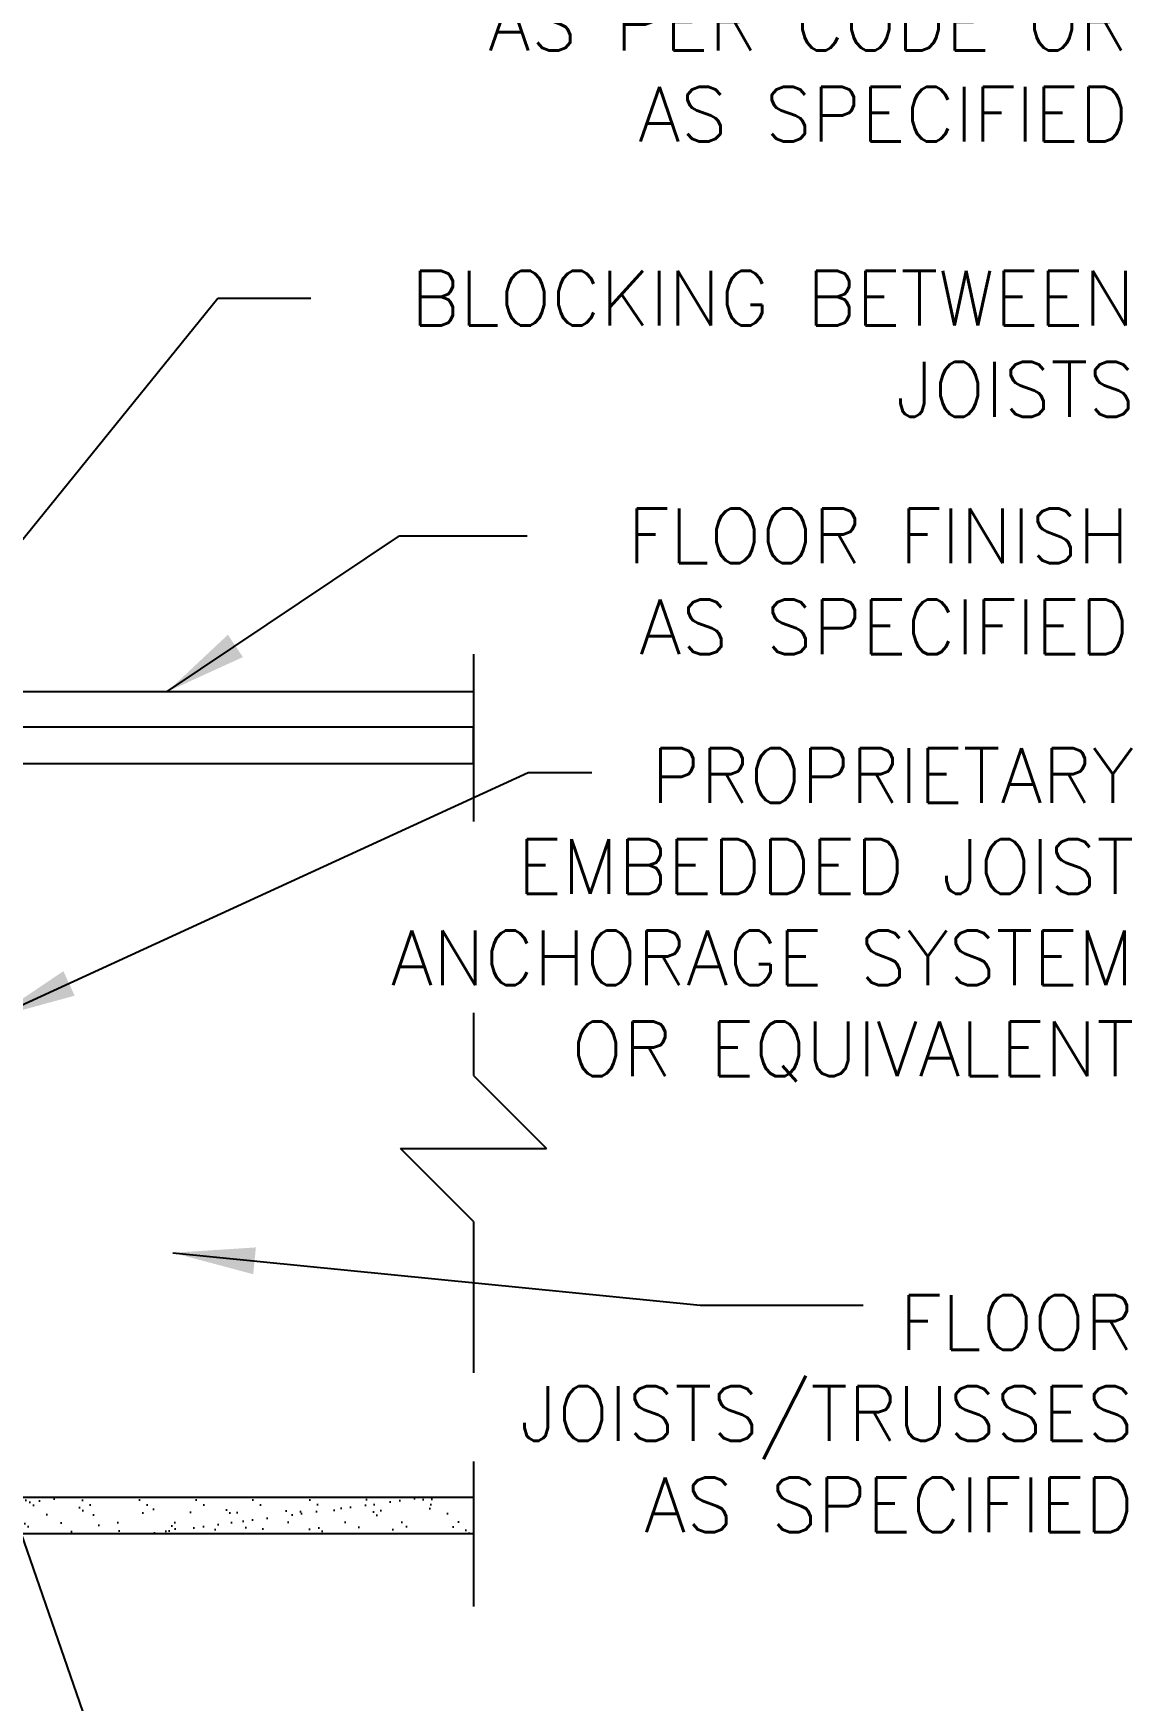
# Model space of a CAD drawing. Header units: inches. Extents: x 423 to 476.7, y 644.2 to 711.3.
# Drawn here: x 461.66 to 476.72, y 659.38 to 682.24 of the extents above; entities that cross this region are included whole.
import ezdxf

# ---------------------------------------------------------------- set-up
doc = ezdxf.new("R2010")
doc.units = ezdxf.units.IN
doc.header["$LTSCALE"] = 0.5
doc.header["$MEASUREMENT"] = 0
for name, color, linetype in [('HATCH', 12, 'Continuous'), ('line25', 2, 'Continuous'), ('LINE50', 5, 'Continuous'), ('LINE9', 9, 'Continuous'), ('TEXT', 4, 'Continuous')]:
    doc.layers.add(name, color=color, linetype=linetype)
doc.styles.add('DIM', font='romans.shx', dxfattribs={"width": 0.7})
doc.styles.add('ROMANS', font='romans.shx', dxfattribs={"height": 1.125})
doc.dimstyles.new('ext_12', dxfattribs={"dimscale": 12, "dimtxt": 0.09375, "dimasz": 0.09375, "dimexe": 0.09375, "dimexo": 0.0625, "dimgap": 0.0625, "dimtad": 1, "dimdec": 1, "dimzin": 3, "dimdsep": 46, "dimlunit": 4, "dimtxsty": 'DIM', "dimcen": 0.09, "dimdle": 0.09375, "dimclrt": 4, "dimadec": 0, "dimazin": 0, "dimtfac": 1, "dimtdec": 1, "dimtmove": 2, "dimatfit": 3, "dimfxl": 1, "dimfrac": 2, "dimtolj": 1, "dimtzin": 0, "dimarcsym": 0})

msp = doc.modelspace()

# ---------------------------------------------------------------- hatches: boundary and pattern name
at = {"layer": 'HATCH'}
h = msp.add_hatch(dxfattribs=at)
h.set_pattern_fill('AR-SAND', color=256, scale=0.25, style=0)
h.set_pattern_definition([(37.5, (458.4307, 655.85575), (-0.015748, 0.481706), [0, -0.38, 0, -0.425, 0, -0.40625]), (7.5, (458.4307, 655.85575), (0.442444, 0.705537), [0, -0.205, 0, -0.3425, 0, -0.13125]), (327.5, (458.1232, 655.85575), (0.778535, 0.001415), [0, -0.125, 0, -0.45, 0, -0.5875]), (317.5, (458.1232, 655.85575), (0.751532, 0.21942), [0, -0.0625, 0, -0.295, 0, -0.3375])])
h.paths.add_polyline_path([(458.77, 661.67), (458.27, 661.67), (458.27, 654.228), (458.27, 645.228), (458.77, 645.228)])
h.paths.add_polyline_path([(467.683, 661.67), (467.683, 662.17), (458.261, 662.17), (458.261, 661.67)])

# ---------------------------------------------------------------- linework, layer by layer
at = {"layer": 'line25'}
msp.add_line((458.261, 662.17), (467.683, 662.17), dxfattribs=at)
at = {"layer": 'LINE50'}
msp.add_line((458.27, 672.228), (467.692, 672.228), dxfattribs=at)
at = {"layer": 'LINE9'}
for p, q in [((467.692, 673.728), (467.692, 671.432)), ((458.555, 673.215), (467.692, 673.215)), ((467.692, 672.728), (458.555, 672.728)), ((467.692, 672.228), (467.692, 672.728)), ((467.692, 668.809), (467.692, 667.949)), ((467.692, 667.949), (468.692, 666.949)), ((466.692, 666.949), (468.692, 666.949)), ((467.692, 665.949), (466.692, 666.949)), ((467.692, 665.949), (467.692, 663.872)), ((467.692, 662.659), (467.692, 660.67)), ((458.261, 661.67), (467.683, 661.67))]:
    msp.add_line(p, q, dxfattribs=at)

# ---------------------------------------------------------------- texts
at = {"layer": 'TEXT', "char_height": 0.75, "style": 'ROMANS'}
for s, insert, width, attachment_point in [('OPENING REINFORCEMENT AS PER CODE OR AS SPECIFIED', (476.67, 685.259), 10.38528, 3), ('BLOCKING BETWEEN JOISTS', (476.763, 677.986), 11.52812, 6), ('FLOOR FINISH AS SPECIFIED', (476.682, 675.727), 8.92326, 3), ('PROPRIETARY EMBEDDED JOIST ANCHORAGE SYSTEM OR EQUIVALENT', (476.749, 670.155), 12.48719, 6), ('FLOOR JOISTS/TRUSSES AS SPECIFIED', (476.749, 663.314), 9.12398, 6)]:
    msp.add_mtext(s, dxfattribs=dict(at, insert=insert, width=width, attachment_point=attachment_point))

# ---------------------------------------------------------------- leaders
at = {"layer": 'TEXT'}
for points, override in [([(449.886, 669.233), (461.268, 684.959), (471.421, 684.959)], {"dimgap": 0.0625, "dimtad": 0}), ([(459.02, 672.228), (464.188, 678.61), (465.46, 678.61)], {"dimtad": 0}), ([(458.406, 670.55), (463.136, 656.919), (465.018, 656.919)], {"dimtad": 0}), ([(463.571, 665.52), (470.8, 664.802), (473.037, 664.802)], {"dimtad": 0})]:
    msp.add_leader(points, dimstyle='ext_12', override=override, dxfattribs=at)
for points in [[(463.494, 673.215), (466.679, 675.353), (468.43, 675.353)], [(461.124, 668.744), (468.441, 672.104), (469.317, 672.104)]]:
    msp.add_leader(points, dimstyle='ext_12', dxfattribs=at)

doc.saveas('drawing.dxf')
